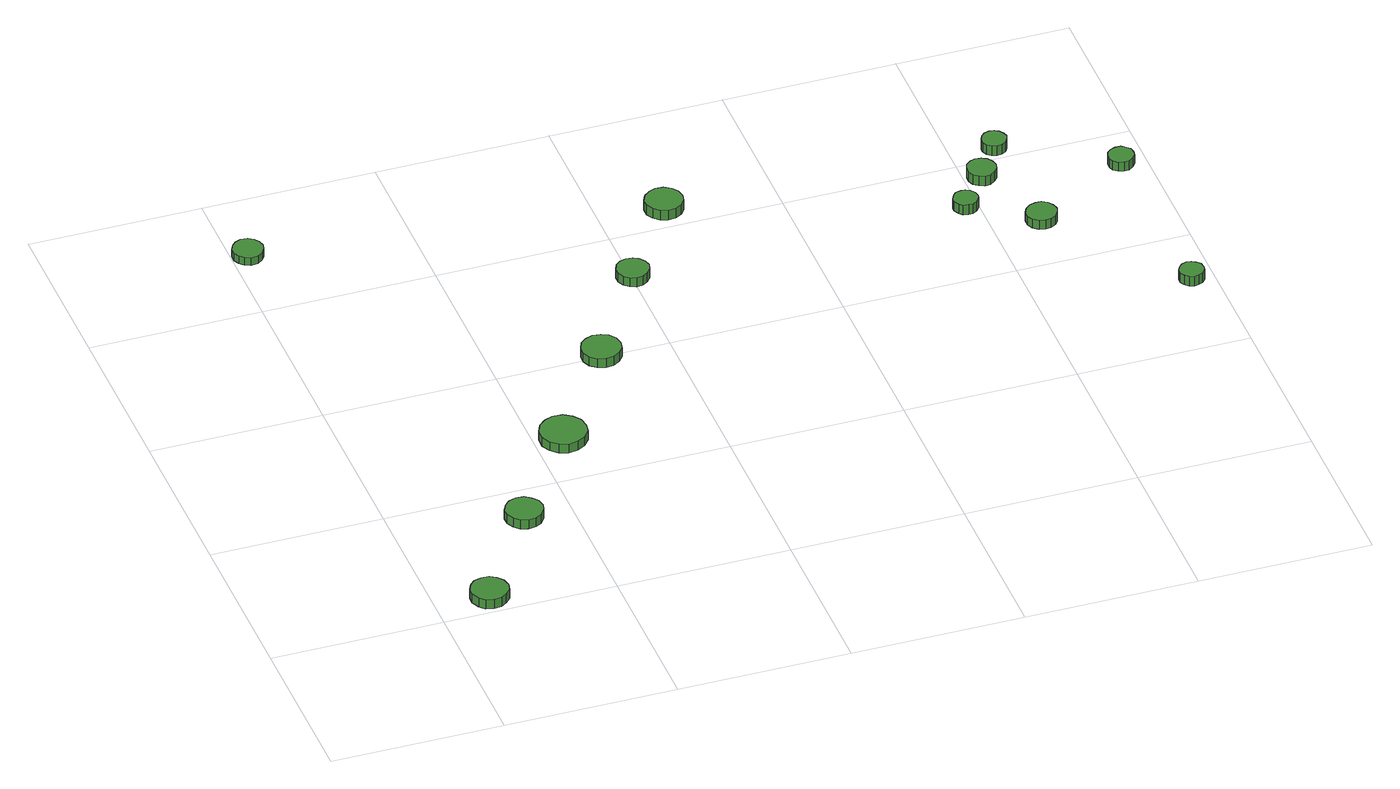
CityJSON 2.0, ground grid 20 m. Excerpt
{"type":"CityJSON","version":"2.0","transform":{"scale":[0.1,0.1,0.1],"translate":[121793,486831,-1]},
"CityObjects":{
"tree1":{"type":"SolitaryVegetationObject","attributes":{"function":"something"},"geometry":[{"type":"MultiSurface","lod":"1","boundaries":[[[0,1,2,3,4,5,6,7,8,9,10,11,12,13,14]],[[15,16,17,18,19,20,21,22,23,24,25,26,27,28,29]],[[0,29,28,1]],[[1,28,27,2]],[[2,27,26,3]],[[3,26,25,4]],[[4,25,24,5]],[[5,24,23,6]],[[6,23,22,7]],[[7,22,21,8]],[[8,21,20,9]],[[9,20,19,10]],[[10,19,18,11]],[[11,18,17,12]],[[12,17,16,13]],[[13,16,15,14]],[[14,15,29,0]]]}]},
"tree2":{"type":"SolitaryVegetationObject","attributes":{"function":"something"},"geometry":[{"type":"MultiSurface","lod":"1","boundaries":[[[30,31,32,33,34,35,36,37,38,39,40,41,42,43,44]],[[45,46,47,48,49,50,51,52,53,54,55,56,57,58,59]],[[30,59,58,31]],[[31,58,57,32]],[[32,57,56,33]],[[33,56,55,34]],[[34,55,54,35]],[[35,54,53,36]],[[36,53,52,37]],[[37,52,51,38]],[[38,51,50,39]],[[39,50,49,40]],[[40,49,48,41]],[[41,48,47,42]],[[42,47,46,43]],[[43,46,45,44]],[[44,45,59,30]]]}]},
"tree3":{"type":"SolitaryVegetationObject","attributes":{"function":"something"},"geometry":[{"type":"MultiSurface","lod":"1","boundaries":[[[60,61,62,63,64,65,66,67,68,69,70,71,72,73,74]],[[75,76,77,78,79,80,81,82,83,84,85,86,87,88,89]],[[60,89,88,61]],[[61,88,87,62]],[[62,87,86,63]],[[63,86,85,64]],[[64,85,84,65]],[[65,84,83,66]],[[66,83,82,67]],[[67,82,81,68]],[[68,81,80,69]],[[69,80,79,70]],[[70,79,78,71]],[[71,78,77,72]],[[72,77,76,73]],[[73,76,75,74]],[[74,75,89,60]]]}]},
"tree4":{"type":"SolitaryVegetationObject","attributes":{"function":"something"},"geometry":[{"type":"MultiSurface","lod":"1","boundaries":[[[90,91,92,93,94,95,96,97,98,99,100,101,102,103,104]],[[105,106,107,108,109,110,111,112,113,114,115,116,117,118,119]],[[90,119,118,91]],[[91,118,117,92]],[[92,117,116,93]],[[93,116,115,94]],[[94,115,114,95]],[[95,114,113,96]],[[96,113,112,97]],[[97,112,111,98]],[[98,111,110,99]],[[99,110,109,100]],[[100,109,108,101]],[[101,108,107,102]],[[102,107,106,103]],[[103,106,105,104]],[[104,105,119,90]]]}]},
"tree5":{"type":"SolitaryVegetationObject","attributes":{"function":"something"},"geometry":[{"type":"MultiSurface","lod":"1","boundaries":[[[120,121,122,123,124,125,126,127,128,129,130,131,132,133,134]],[[135,136,137,138,139,140,141,142,143,144,145,146,147,148,149]],[[120,149,148,121]],[[121,148,147,122]],[[122,147,146,123]],[[123,146,145,124]],[[124,145,144,125]],[[125,144,143,126]],[[126,143,142,127]],[[127,142,141,128]],[[128,141,140,129]],[[129,140,139,130]],[[130,139,138,131]],[[131,138,137,132]],[[132,137,136,133]],[[133,136,135,134]],[[134,135,149,120]]]}]},
"tree6":{"type":"SolitaryVegetationObject","attributes":{"function":"something"},"geometry":[{"type":"MultiSurface","lod":"1","boundaries":[[[150,151,152,153,154,155,156,157,158,159,160,161,162,163,164]],[[165,166,167,168,169,170,171,172,173,174,175,176,177,178,179]],[[150,179,178,151]],[[151,178,177,152]],[[152,177,176,153]],[[153,176,175,154]],[[154,175,174,155]],[[155,174,173,156]],[[156,173,172,157]],[[157,172,171,158]],[[158,171,170,159]],[[159,170,169,160]],[[160,169,168,161]],[[161,168,167,162]],[[162,167,166,163]],[[163,166,165,164]],[[164,165,179,150]]]}]},
"tree7":{"type":"SolitaryVegetationObject","attributes":{"function":"something"},"geometry":[{"type":"MultiSurface","lod":"1","boundaries":[[[180,181,182,183,184,185,186,187,188,189,190,191,192,193,194]],[[195,196,197,198,199,200,201,202,203,204,205,206,207,208,209]],[[180,209,208,181]],[[181,208,207,182]],[[182,207,206,183]],[[183,206,205,184]],[[184,205,204,185]],[[185,204,203,186]],[[186,203,202,187]],[[187,202,201,188]],[[188,201,200,189]],[[189,200,199,190]],[[190,199,198,191]],[[191,198,197,192]],[[192,197,196,193]],[[193,196,195,194]],[[194,195,209,180]]]}]},
"tree8":{"type":"SolitaryVegetationObject","attributes":{"function":"something"},"geometry":[{"type":"MultiSurface","lod":"1","boundaries":[[[210,211,212,213,214,215,216,217,218,219,220,221,222,223,224]],[[225,226,227,228,229,230,231,232,233,234,235,236,237,238,239]],[[210,239,238,211]],[[211,238,237,212]],[[212,237,236,213]],[[213,236,235,214]],[[214,235,234,215]],[[215,234,233,216]],[[216,233,232,217]],[[217,232,231,218]],[[218,231,230,219]],[[219,230,229,220]],[[220,229,228,221]],[[221,228,227,222]],[[222,227,226,223]],[[223,226,225,224]],[[224,225,239,210]]]}]},
"tree9":{"type":"SolitaryVegetationObject","attributes":{"function":"something"},"geometry":[{"type":"MultiSurface","lod":"1","boundaries":[[[240,241,242,243,244,245,246,247,248,249,250,251,252,253,254]],[[255,256,257,258,259,260,261,262,263,264,265,266,267,268,269]],[[240,269,268,241]],[[241,268,267,242]],[[242,267,266,243]],[[243,266,265,244]],[[244,265,264,245]],[[245,264,263,246]],[[246,263,262,247]],[[247,262,261,248]],[[248,261,260,249]],[[249,260,259,250]],[[250,259,258,251]],[[251,258,257,252]],[[252,257,256,253]],[[253,256,255,254]],[[254,255,269,240]]]}]},
"tree10":{"type":"SolitaryVegetationObject","attributes":{"function":"something"},"geometry":[{"type":"MultiSurface","lod":"1","boundaries":[[[270,271,272,273,274,275,276,277,278,279,280,281,282,283,284]],[[285,286,287,288,289,290,291,292,293,294,295,296,297,298,299]],[[270,299,298,271]],[[271,298,297,272]],[[272,297,296,273]],[[273,296,295,274]],[[274,295,294,275]],[[275,294,293,276]],[[276,293,292,277]],[[277,292,291,278]],[[278,291,290,279]],[[279,290,289,280]],[[280,289,288,281]],[[281,288,287,282]],[[282,287,286,283]],[[283,286,285,284]],[[284,285,299,270]]]}]},
"tree11":{"type":"SolitaryVegetationObject","attributes":{"function":"something"},"geometry":[{"type":"MultiSurface","lod":"1","boundaries":[[[300,301,302,303,304,305,306,307,308,309,310,311,312,313,314]],[[315,316,317,318,319,320,321,322,323,324,325,326,327,328,329]],[[300,329,328,301]],[[301,328,327,302]],[[302,327,326,303]],[[303,326,325,304]],[[304,325,324,305]],[[305,324,323,306]],[[306,323,322,307]],[[307,322,321,308]],[[308,321,320,309]],[[309,320,319,310]],[[310,319,318,311]],[[311,318,317,312]],[[312,317,316,313]],[[313,316,315,314]],[[314,315,329,300]]]}]},
"tree12":{"type":"SolitaryVegetationObject","attributes":{"function":"something"},"geometry":[{"type":"MultiSurface","lod":"1","boundaries":[[[330,331,332,333,334,335,336,337,338,339,340,341,342,343,344]],[[345,346,347,348,349,350,351,352,353,354,355,356,357,358,359]],[[330,359,358,331]],[[331,358,357,332]],[[332,357,356,333]],[[333,356,355,334]],[[334,355,354,335]],[[335,354,353,336]],[[336,353,352,337]],[[337,352,351,338]],[[338,351,350,339]],[[339,350,349,340]],[[340,349,348,341]],[[341,348,347,342]],[[342,347,346,343]],[[343,346,345,344]],[[344,345,359,330]]]}]},
"tree13":{"type":"SolitaryVegetationObject","attributes":{"function":"something"},"geometry":[{"type":"MultiSurface","lod":"1","boundaries":[[[360,361,362,363,364,365,366,367,368,369,370,371,372,373,374]],[[375,376,377,378,379,380,381,382,383,384,385,386,387,388,389]],[[360,389,388,361]],[[361,388,387,362]],[[362,387,386,363]],[[363,386,385,364]],[[364,385,384,365]],[[365,384,383,366]],[[366,383,382,367]],[[367,382,381,368]],[[368,381,380,369]],[[369,380,379,370]],[[370,379,378,371]],[[371,378,377,372]],[[372,377,376,373]],[[373,376,375,374]],[[374,375,389,360]]]}]}
},
"vertices":[
[83,24,20],[81,33,20],[75,40,20],[68,45,20],[59,45,20],[50,43,20],[44,37,20],[40,29,20],[40,20,20],[44,11,20],[50,5,20],[59,3,20],[68,4,20],[75,8,20],[81,15,20],[81,15,8],[75,8,8],[68,4,8],[59,3,8],[50,5,8],[44,11,8],[40,20,8],[40,29,8],[44,37,8],[50,43,8],[59,45,8],[68,45,8],[75,40,8],[81,33,8],[83,24,8],
[167,150,19],[165,159,19],[159,166,19],[152,171,19],[143,172,19],[134,169,19],[128,163,19],[124,155,19],[124,146,19],[128,138,19],[134,132,19],[143,129,19],[152,130,19],[159,134,19],[165,142,19],[165,142,7],[159,134,7],[152,130,7],[143,129,7],[134,132,7],[128,138,7],[124,146,7],[124,155,7],[128,163,7],[134,169,7],[143,172,7],[152,171,7],[159,166,7],[165,159,7],[167,150,7],
[37,702,16],[35,709,16],[31,715,16],[25,719,16],[17,720,16],[10,717,16],[5,712,16],[2,706,16],[2,698,16],[5,692,16],[10,687,16],[17,684,16],[25,685,16],[31,689,16],[35,695,16],[35,695,6],[31,689,6],[25,685,6],[17,684,6],[10,687,6],[5,692,6],[2,698,6],[2,706,6],[5,712,6],[10,717,6],[17,720,6],[25,719,6],[31,715,6],[35,709,6],[37,702,6],
[259,271,20],[257,282,20],[250,291,20],[241,297,20],[229,298,20],[219,294,20],[211,287,20],[206,277,20],[206,265,20],[211,255,20],[219,248,20],[229,244,20],[241,246,20],[250,251,20],[257,260,20],[257,260,8],[250,251,8],[241,246,8],[229,244,8],[219,248,8],[211,255,8],[206,265,8],[206,277,8],[211,287,8],[219,294,8],[229,298,8],[241,297,8],[250,291,8],[257,282,8],[259,271,8],
[344,401,20],[342,410,20],[336,418,20],[328,422,20],[319,423,20],[310,420,20],[303,414,20],[299,405,20],[299,396,20],[303,387,20],[310,381,20],[319,378,20],[328,379,20],[336,384,20],[342,391,20],[342,391,8],[336,384,8],[328,379,8],[319,378,8],[310,381,8],[303,387,8],[299,396,8],[299,405,8],[303,414,8],[310,420,8],[319,423,8],[328,422,8],[336,418,8],[342,410,8],[344,401,8],
[420,525,20],[418,532,20],[413,539,20],[407,542,20],[399,543,20],[392,541,20],[386,536,20],[383,529,20],[383,521,20],[386,514,20],[392,509,20],[399,506,20],[407,507,20],[413,511,20],[418,517,20],[418,517,8],[413,511,8],[407,507,8],[399,506,8],[392,509,8],[386,514,8],[383,521,8],[383,529,8],[386,536,8],[392,541,8],[399,543,8],[407,542,8],[413,539,8],[418,532,8],[420,525,8],
[496,632,20],[494,641,20],[489,648,20],[481,653,20],[472,654,20],[464,651,20],[457,645,20],[453,637,20],[453,628,20],[457,620,20],[464,614,20],[472,611,20],[481,612,20],[489,616,20],[494,623,20],[494,623,7],[489,616,7],[481,612,7],[472,611,7],[464,614,7],[457,620,7],[453,628,7],[453,637,7],[457,645,7],[464,651,7],[472,654,7],[481,653,7],[489,648,7],[494,641,7],[496,632,7],
[799,525,21],[798,531,21],[794,536,21],[789,539,21],[784,539,21],[778,538,21],[774,534,21],[771,528,21],[771,523,21],[774,517,21],[778,513,21],[784,512,21],[789,512,21],[794,515,21],[798,520,21],[798,520,8],[794,515,8],[789,512,8],[784,512,8],[778,513,8],[774,517,8],[771,523,8],[771,528,8],[774,534,8],[778,538,8],[784,539,8],[789,539,8],[794,536,8],[798,531,8],[799,525,8],
[837,573,20],[835,580,20],[831,586,20],[825,589,20],[818,590,20],[812,588,20],[806,583,20],[804,577,20],[804,570,20],[806,563,20],[812,559,20],[818,556,20],[825,557,20],[831,561,20],[835,566,20],[835,566,7],[831,561,7],[825,557,7],[818,556,7],[812,559,7],[806,563,7],[804,570,7],[804,577,7],[806,583,7],[812,588,7],[818,590,7],[825,589,7],[831,586,7],[835,580,7],[837,573,7],
[873,476,20],[871,483,20],[867,489,20],[861,493,20],[854,493,20],[847,491,20],[841,486,20],[838,480,20],[838,472,20],[841,466,20],[847,461,20],[854,459,20],[861,460,20],[867,463,20],[871,469,20],[871,469,8],[867,463,8],[861,460,8],[854,459,8],[847,461,8],[841,466,8],[838,472,8],[838,480,8],[841,486,8],[847,491,8],[854,493,8],[861,493,8],[867,489,8],[871,483,8],[873,476,8],
[865,619,20],[863,624,20],[860,629,20],[855,632,20],[849,633,20],[843,631,20],[839,627,20],[836,621,20],[836,616,20],[839,610,20],[843,606,20],[849,604,20],[855,605,20],[860,608,20],[863,613,20],[863,613,7],[860,608,7],[855,605,7],[849,604,7],[843,606,7],[839,610,7],[836,616,7],[836,621,7],[839,627,7],[843,631,7],[849,633,7],[855,632,7],[860,629,7],[863,624,7],[865,619,7],
[989,324,19],[988,330,19],[984,334,19],[979,337,19],[974,338,19],[968,336,19],[964,332,19],[961,327,19],[961,321,19],[964,316,19],[968,312,19],[974,310,19],[979,311,19],[984,313,19],[988,318,19],[988,318,6],[984,313,6],[979,311,6],[974,310,6],[968,312,6],[964,316,6],[961,321,6],[961,327,6],[964,332,6],[968,336,6],[974,338,6],[979,337,6],[984,334,6],[988,330,6],[989,324,6],
[986,547,19],[985,553,19],[981,557,19],[976,561,19],[970,561,19],[964,559,19],[959,555,19],[957,550,19],[957,543,19],[959,538,19],[964,534,19],[970,532,19],[976,532,19],[981,536,19],[985,541,19],[985,541,7],[981,536,7],[976,532,7],[970,532,7],[964,534,7],[959,538,7],[957,543,7],[957,550,7],[959,555,7],[964,559,7],[970,561,7],[976,561,7],[981,557,7],[985,553,7],[986,547,7]
]}
